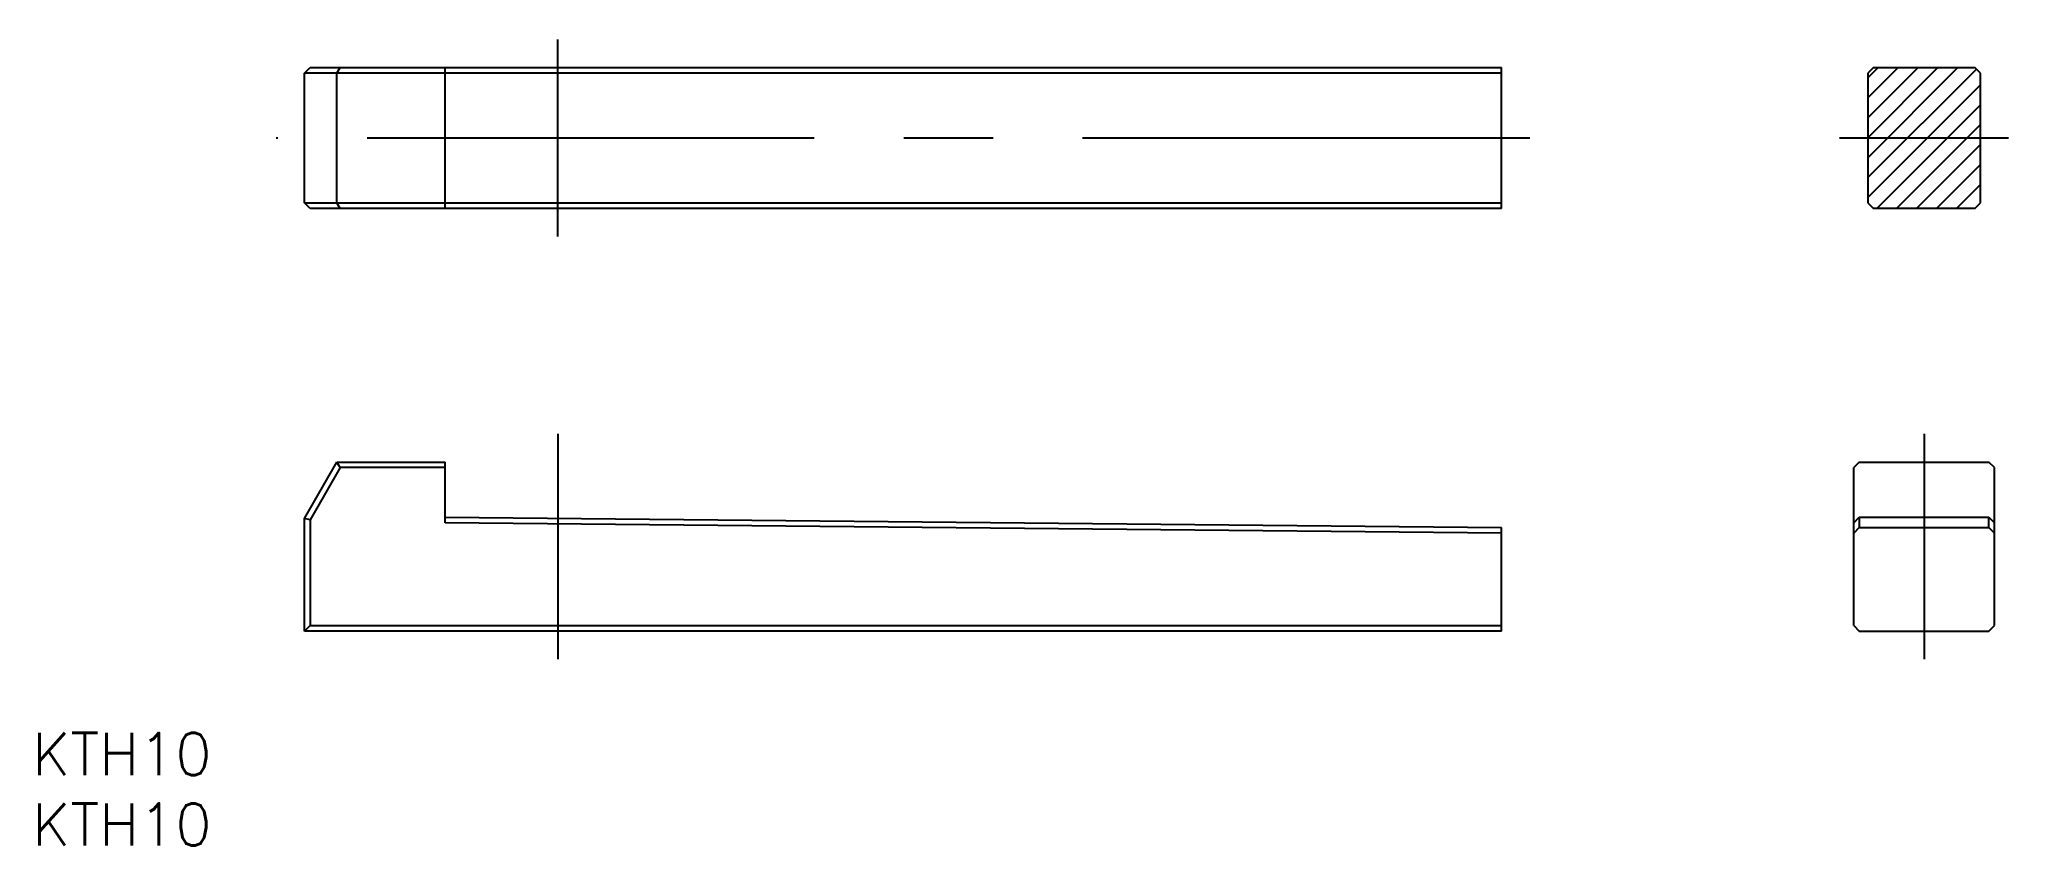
# Model space of a CAD drawing. Extents: x -37 to 103, y -15 to 42.
import ezdxf

# ---------------------------------------------------------------- set-up
doc = ezdxf.new("R2010")
doc.units = 0
doc.linetypes.add('CENTER', pattern=[50.8, 31.75, -6.35, 6.35, -6.35])
doc.layers.get('0').update_dxf_attribs({"linetype": 'CONTINUOUS'})
doc.layers.add('CENTER', color=1, linetype='CENTER')
doc.styles.get("Standard").update_dxf_attribs({"font": 'txt.shx', "height": 3, "bigfont": 'bigfont.shx'})

msp = doc.modelspace()

# ---------------------------------------------------------------- linework, layer by layer
at = {"color": 7, "linetype": 'CONTINUOUS'}
for p, q in [((-18, 39.6), (-17.6, 40)), ((67, 39.6), (-18, 39.6)), ((-18, 30.4), (-18, 39.6)), ((-17.6, 40), (67, 40)), ((-15.69, 39.6), (-15.46, 40)), ((-15.69, 30.4), (-15.69, 39.6)), ((-8, 30), (-8, 40)), ((67, 30), (67, 40)), ((93.4, 40), (93, 39.6)), ((93, 39.6), (93, 30.4)), ((93.4, 40), (100.6, 40)), ((101, 39.6), (100.6, 40)), ((101, 30.4), (101, 39.6)), ((-18, 30.4), (67, 30.4)), ((-17.6, 30), (-18, 30.4)), ((67, 30), (-17.6, 30)), ((-15.46, 30), (-15.69, 30.4)), ((93, 30.4), (93.4, 30)), ((100.6, 30), (93.4, 30)), ((100.6, 30), (101, 30.4)), ((-18, 8), (-15.69, 12)), ((-15.46, 11.6), (-17.6, 7.89)), ((-15.69, 12), (-8, 12)), ((-15.46, 11.6), (-15.69, 12)), ((-8, 11.6), (-15.46, 11.6)), ((-8, 7.68), (-8, 12)), ((92.4, 12), (92, 11.6)), ((92, 0.4), (92, 11.6)), ((92.4, 12), (101.6, 12)), ((102, 11.6), (101.6, 12)), ((102, 0.4), (102, 11.6)), ((-18, 0), (-18, 8)), ((-17.6, 7.89), (-18, 8)), ((-17.6, 7.89), (-17.6, 0.4)), ((-8, 8.08), (67, 7.36)), ((67, 6.96), (-8, 7.68)), ((67, 0), (67, 7.36)), ((92, 7.68), (92.4, 8.08)), ((92.4, 7.36), (92, 6.96)), ((92.4, 8.08), (101.6, 8.08)), ((92.4, 8.08), (92.4, 7.36)), ((92.4, 7.36), (101.6, 7.36)), ((101.6, 8.08), (102, 7.68)), ((101.6, 7.36), (101.6, 8.08)), ((102, 6.96), (101.6, 7.36)), ((-17.6, 0.4), (-18, 0)), ((-17.6, 0.4), (67, 0.4)), ((92, 0.4), (92.4, 0)), ((92.4, 0), (101.6, 0)), ((101.6, 0), (102, 0.4)), ((67, 0), (-18, 0))]:
    msp.add_line(p, q, dxfattribs=at)
at = {"color": 3, "linetype": 'CONTINUOUS'}
for p, q in [((93, 39.26), (93.74, 40)), ((93, 37.85), (95.15, 40)), ((93, 36.43), (96.57, 40)), ((93, 35.02), (97.98, 40)), ((93, 33.6), (99.4, 40)), ((93, 32.19), (100.71, 39.89)), ((93, 30.77), (101, 38.77)), ((93.64, 30), (101, 37.36)), ((95.05, 30), (101, 35.95)), ((96.47, 30), (101, 34.53)), ((97.88, 30), (101, 33.12)), ((99.3, 30), (101, 31.7))]:
    msp.add_line(p, q, dxfattribs=at)
at = {"layer": 'CENTER', "color": 1, "linetype": 'CENTER'}
for p, q in [((0, 28), (0, 42)), ((69, 35), (-20, 35)), ((103, 35), (91, 35)), ((0, 14), (0, -2)), ((97, 14), (97, -2))]:
    msp.add_line(p, q, dxfattribs=at)

# ---------------------------------------------------------------- texts
at = {"color": 7, "linetype": 'CONTINUOUS'}
for p in [(-37.33, -10.23), (-37.33, -15.23)]:
    msp.add_text('KTH10', height=3, dxfattribs=at).set_placement(p)

doc.saveas('drawing.dxf')
